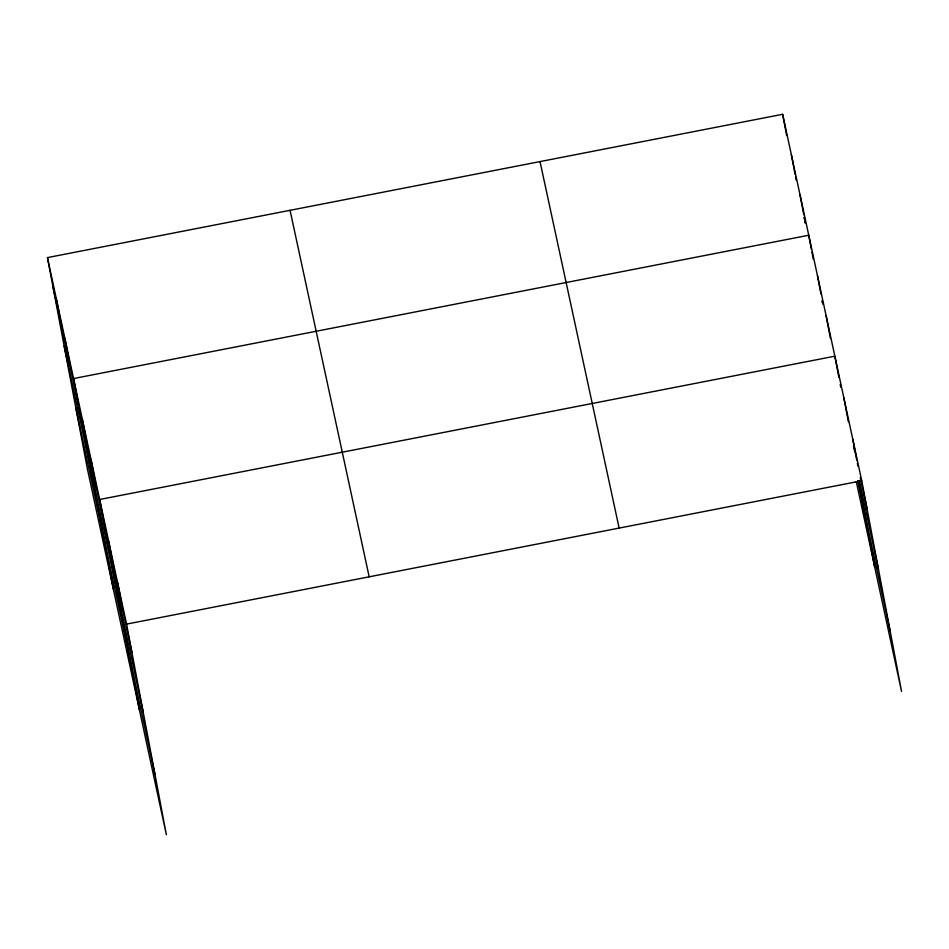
<?xml version="1.0" encoding="UTF-8"?>
<svg xmlns="http://www.w3.org/2000/svg" width="949" height="949" viewBox="0 0 949 949"><rect width="100%" height="100%" fill="white"/><g stroke="black" fill="none" stroke-linecap="round" stroke-linejoin="round"><path stroke-width="1.42" d="M47.45 257.606L126.561 624.11L166.36 834.705L87.249 468.213L47.45 257.606L782.64 114.295L861.751 480.787L901.55 691.394L856.318 481.831M126.561 624.11L861.751 480.787M804.147 217.428L805.393 223.193L804.325 217.535M840.197 384.452L840.814 387.311M853.495 446.042L854.729 451.771M860.292 477.549L867.101 509.055M859.296 480.431L878.466 569.222M857.682 480.692L890.186 631.215M540.028 161.591L619.139 528.083M290.062 210.31L369.173 576.814M52.788 285.874L131.899 652.378M64.164 346.053L143.275 712.545M75.873 408.046L154.984 774.538M852.795 439.257L856.793 460.455M857.327 463.278L857.86 466.113M843.827 397.714L848.37 421.747M838.869 377.382L834.859 356.183L99.669 499.494L139.456 710.101M858.382 480.657L874.646 566.778M826.152 315.863L830.434 338.485M817.457 275.554L820.921 293.929M811.419 249.373L808.75 235.233L73.559 378.556L113.346 589.151M811.953 252.197L813.293 259.267M800.054 194.925L803.791 214.711M791.347 154.604L795.084 174.391M795.618 177.226L796.152 180.049M782.64 114.295L786.65 135.493M117.593 582.567L122.943 610.836M108.625 541.037L113.975 569.305M90.962 459.186L96.3 487.454M82.255 418.865L87.605 447.133M64.852 338.235L70.19 366.504M56.157 297.927L61.495 326.195M822.795 303.822L822.178 300.94L822.795 303.822"/></g></svg>
